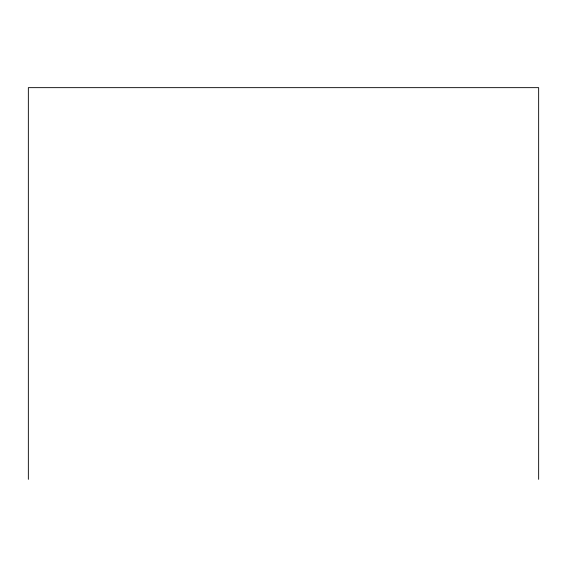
<?xml version="1.0" encoding="UTF-8"?>
<svg xmlns="http://www.w3.org/2000/svg" width="567" height="567" viewBox="0 0 567 567"><rect width="100%" height="100%" fill="white"/><g stroke="black" fill="none" stroke-linecap="round" stroke-linejoin="round"><path stroke-width="0.85" d="M538.65 479.349L538.65 87.651L28.35 87.651L28.35 479.349"/></g></svg>
